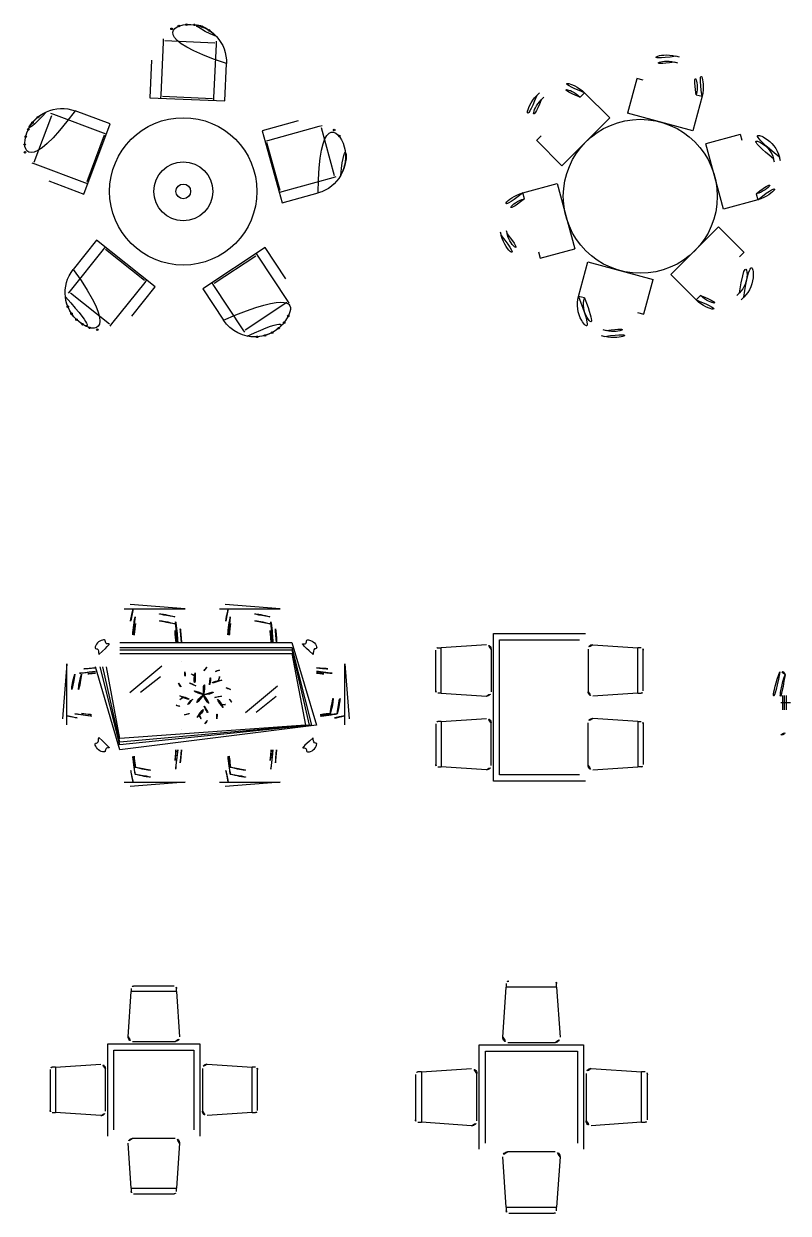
# Model space of a CAD drawing. Header units: millimetres. Extents: x -36495272392165 to 352544598049420, y -228287860276617 to 83349.
# Drawn here: x 961484830473.8 to 961484830718.8, y -675590104418.2 to -675590104037 of the extents above; entities that cross this region are included whole.
import ezdxf

# ---------------------------------------------------------------- set-up
doc = ezdxf.new("R2010")
doc.units = ezdxf.units.MM
doc.header["$MEASUREMENT"] = 0

# ---------------------------------------------------------------- blocks, each defined once
blk = doc.blocks.new('dining_sets')
at = {"color": 18, "true_color": 0x000000}
for p, q in [((1911.3, 9876.9, 102.4), (1930.5, 10308.3, 102.4)), ((1930.5, 10308.3, -50), (1931.6, 10333.7, -50)), ((1943.8, 10320.4, 102.4), (2349.7, 10302.4, 102.4)), ((2342.7, 9857.8, 102.4), (2361.9, 10289.1, 102.4)), ((2361.9, 10289.1, -50), (2363, 10314.5, -50)), ((6133, 10185.4, 712), (6104.1, 10193.1, 712)), ((1834.9, 10160, 305.6), (1821.4, 9855.5, 305.6)), ((2430.4, 9828.4, 305.6), (2443.9, 10132.9, 305.6)), ((6120.1, 10137.1, 712), (6091.1, 10144.8, 712)), ((5785.6, 10009.3, 712), (5710.6, 9729.2, 712)), ((5836.6, 9997.9, 712), (5786.2, 10011.4, 712)), ((1910.2, 9851.5, -50), (1911.3, 9876.9, -50)), ((4992.4, 9895.3, 712), (4971.2, 9874, 712)), ((5324.8, 9859.9, 712), (5360.1, 9895.3, 712)), ((5360.1, 9895.3, 712), (5565.2, 9690.2, 712)), ((6268.6, 9879.9, 712), (6316.9, 9866.9, 712)), ((1821.4, 9855.5, 305.6), (2430.4, 9828.4, 305.6)), ((2329.5, 9845.6, 102.4), (1923.5, 9863.7, 102.4)), ((2341.6, 9832.4, -50), (2342.7, 9857.8, -50)), ((5027.8, 9859.9, 712), (5006.6, 9838.7, 712)), ((6316.9, 9866.9, 712), (6241.8, 9586.8, 712)), ((879, 9330.5, 102.4), (1021.6, 9711.1, 102.4)), ((1037.9, 9718.5, -50), (1014.2, 9727.4, -50)), ((1442.3, 9567, 102.4), (1037.9, 9718.5, 102.4)), ((1497.3, 9641.3, 305.6), (1211.9, 9748.3, 305.6)), ((5565.2, 9690.2, 712), (5176.3, 9301.3, 712)), ((6241.8, 9586.8, 712), (5710.6, 9729.2, 712)), ((1283.3, 9070.5, 305.6), (1497.3, 9641.3, 305.6)), ((3028, 9667.6, 305.6), (2734.3, 9586.4, 305.6)), ((2734.3, 9586.4, 305.6), (2896.7, 8998.8, 305.6)), ((2782.4, 9507.4, 102.4), (3198.6, 9622.5, 102.4)), ((3198.6, 9622.5, -50), (3223.1, 9629.3, -50)), ((3214.2, 9613.7, 102.4), (3322.5, 9222, 102.4)), ((1449.7, 9550.6, 102.4), (1307.1, 9170.1, 102.4)), ((1466.1, 9558.1, -50), (1442.3, 9567, -50)), ((2757.9, 9500.7, -50), (2782.4, 9507.4, -50)), ((2881.9, 9100.1, 102.4), (2773.6, 9491.8, 102.4)), ((5006.5, 9544.8, 712), (4969.6, 9507.9, 712)), ((4971.2, 9506.3, 712), (5176.3, 9301.3, 712)), ((6628.4, 9555.4, 712), (6348.3, 9480.4, 712)), ((6644.1, 9505.6, 712), (6630.6, 9556, 712)), ((6490.6, 8949.1, 712), (6348.3, 9480.4, 712)), ((886.4, 9314.2, -50), (862.6, 9323.1, -50)), ((1290.8, 9162.6, 102.4), (886.4, 9314.2, 102.4)), ((6906.3, 9329.7, 712), (6898.5, 9358.6, 712)), ((6954.6, 9342.6, 712), (6946.8, 9371.6, 712)), ((2897.5, 9091.3, 102.4), (3313.7, 9206.3, 102.4)), ((3313.7, 9206.3, -50), (3338.2, 9213.1, -50)), ((997.9, 9177.4, 305.6), (1283.3, 9070.5, 305.6)), ((1314.5, 9153.7, -50), (1290.8, 9162.6, -50)), ((4857.2, 9080.8, 712), (5137.3, 9155.9, 712)), ((5137.3, 9155.9, 712), (5279.6, 8624.6, 712)), ((2873, 9084.5, -50), (2897.5, 9091.3, -50)), ((2896.7, 8998.8, 305.6), (3190.5, 9080, 305.6)), ((4870.1, 9032.5, 712), (4857.2, 9080.8, 712)), ((6770.7, 9024.2, 712), (6490.6, 8949.1, 712)), ((6757.8, 9072.5, 712), (6770.7, 9024.2, 712)), ((4673.3, 8762.4, 712), (4681.1, 8733.4, 712)), ((4721.6, 8775.3, 712), (4729.4, 8746.4, 712)), ((6062.8, 8414.8, 712), (6451.7, 8803.7, 712)), ((6656.7, 8598.6, 712), (6451.7, 8803.7, 712)), ((1440.6, 8620.8, 102.4), (1171.5, 8283, 102.4)), ((1386.9, 8696, 305.6), (1197, 8457.6, 305.6)), ((1863.7, 8316.2, 305.6), (1386.9, 8696, 305.6)), ((1456.4, 8640.6, -50), (1440.6, 8620.8, -50)), ((1458.4, 8622.8, 102.4), (1776.3, 8369.5, 102.4)), ((2760.4, 8635, 305.6), (2251.8, 8298.9, 305.6)), ((2928.4, 8380.7, 305.6), (2760.4, 8635, 305.6)), ((4999.5, 8549.6, 712), (5279.6, 8624.6, 712)), ((2343.6, 8344.3, 102.4), (2682.6, 8568.4, 102.4)), ((2686.2, 8586, -50), (2700.2, 8564.8, -50)), ((2700.2, 8564.8, 102.4), (2938.3, 8204.6, 102.4)), ((4983.9, 8599.4, 712), (4997.4, 8549, 712)), ((6621.4, 8560.2, 712), (6658.3, 8597.1, 712)), ((5311, 8238.1, 712), (5386.1, 8518.2, 712)), ((5386.1, 8518.2, 712), (5917.4, 8375.8, 712)), ((1778.3, 8351.7, 102.4), (1509.3, 8014, 102.4)), ((1794.1, 8371.6, -50), (1778.3, 8351.7, -50)), ((2326, 8347.9, -50), (2340, 8326.8, -50)), ((5842.3, 8095.7, 712), (5917.4, 8375.8, 712)), ((6267.8, 8209.7, 712), (6062.8, 8414.8, 712)), ((1171.5, 8283, -50), (1155.7, 8263.2, -50)), ((1491.4, 8012, 102.4), (1173.5, 8265.2, 102.4)), ((1673.7, 8077.8, 305.6), (1863.7, 8316.2, 305.6)), ((2251.8, 8298.9, 305.6), (2419.8, 8044.6, 305.6)), ((2340, 8326.8, 102.4), (2578, 7966.5, 102.4)), ((5359.3, 8225.1, 712), (5311, 8238.1, 712)), ((6303.2, 8245.1, 712), (6267.8, 8209.7, 712)), ((6600.2, 8245.1, 712), (6621.4, 8266.3, 712)), ((6635.5, 8209.7, 712), (6656.7, 8230.9, 712)), ((2934.7, 8187, 102.4), (2595.6, 7962.9, 102.4)), ((2938.3, 8204.6, -50), (2952.3, 8183.4, -50)), ((5791.3, 8107.1, 712), (5841.7, 8093.6, 712)), ((1509.3, 8014, -50), (1493.4, 7994.1, -50)), ((2578, 7966.5, -50), (2592, 7945.3, -50)), ((5507.8, 7967.9, 712), (5536.8, 7960.2, 712)), ((5494.9, 7919.6, 712), (5523.9, 7911.9, 712)), ((1611.4, 5693), (2107.5, 5693)), ((2386.5, 5693), (2882.5, 5693)), ((4148.6, 5026.1), (4148.6, 5359.1)), ((4166.6, 5377.1), (4193.6, 5377.1)), ((4560.6, 5402.1), (4193.6, 5377.1)), ((4193.6, 5008.1), (4193.6, 5377.1)), ((4598.6, 5366.1), (4598.6, 5019.1)), ((5388.6, 5366.1), (5388.6, 5019.1)), ((5426.5, 5402.1), (5793.6, 5377.1)), ((5820.6, 5377.1), (5793.6, 5377.1)), ((5793.6, 5008.1), (5793.6, 5377.1)), ((5838.6, 5026.1), (5838.6, 5359.1)), ((1144.7, 4751), (1144.7, 5247.1)), ((2077.5, 5268.1), (2078.9, 5268.1)), ((3408.5, 4751), (3408.5, 5247.1)), ((1918.2, 5227.8), (1657.3, 5010)), ((1905.9, 5141.9), (1743.2, 5013.1)), ((2860.3, 5065.2), (2599.5, 4847.4)), ((2848, 4979.3), (2685.4, 4850.5)), ((4193.6, 5008.1), (4166.6, 5008.1)), ((4193.6, 5008.1), (4560.6, 4983.2)), ((5793.6, 5008.1), (5426.5, 4983.2)), ((5793.6, 5008.1), (5820.6, 5008.1)), ((6971.1, 4989.9), (6971.1, 4871.1)), ((6984.5, 4989.1), (6984.5, 4871.1)), ((7000.5, 4989.1), (7000.5, 4871.1)), ((7036, 4930), (6957.2, 4930)), ((4148.6, 4759.1), (4148.6, 4426.1)), ((4193.6, 4777.1), (4166.6, 4777.1)), ((4193.6, 4777.1), (4560.6, 4802.1)), ((4193.6, 4777.1), (4193.6, 4408.1)), ((4598.6, 4419.1), (4598.6, 4766.1)), ((5388.6, 4419.1), (5388.6, 4766.1)), ((5793.6, 4777.1), (5426.5, 4802.1)), ((5793.6, 4777.1), (5820.6, 4777.1)), ((5793.6, 4777.1), (5793.6, 4408.1)), ((5838.6, 4759.1), (5838.6, 4426.1)), ((2077.5, 4709.3), (2078.9, 4709.3)), ((4166.6, 4408.1), (4193.6, 4408.1)), ((4560.6, 4383.2), (4193.6, 4408.1)), ((5426.5, 4383.2), (5793.6, 4408.1)), ((5820.6, 4408.1), (5793.6, 4408.1)), ((1611.4, 4284.4), (2107.5, 4284.4)), ((2386.5, 4284.4), (2882.5, 4284.4)), ((2019.8, 2622.8), (1686.8, 2622.8)), ((4722.4, 2644.3), (4722.4, 2614.3)), ((5132.4, 2614.3), (5132.4, 2644.3)), ((1643.8, 2210.8), (1668.8, 2577.8)), ((1668.8, 2604.8), (1668.8, 2577.8)), ((2037.8, 2577.8), (1668.8, 2577.8)), ((2037.8, 2577.8), (2037.8, 2604.8)), ((2037.8, 2577.8), (2062.7, 2210.8)), ((4694.7, 2206.5), (4722.4, 2614.3)), ((5132.4, 2614.3), (4722.4, 2614.3)), ((5132.4, 2614.3), (5160.1, 2206.5)), ((1679.8, 2172.8), (2026.7, 2172.8)), ((4734.7, 2164.3), (5120.2, 2164.3)), ((1008.3, 1944.3), (1008.3, 1611.3)), ((1053.3, 1962.3), (1026.3, 1962.3)), ((1053.3, 1962.3), (1420.3, 1987.2)), ((1053.3, 1962.3), (1053.3, 1593.3)), ((1458.3, 1604.3), (1458.3, 1951.3)), ((2248.3, 1951.3), (2248.3, 1604.3)), ((2286.2, 1987.2), (2653.3, 1962.3)), ((2680.3, 1962.3), (2653.3, 1962.3)), ((2653.3, 1593.3), (2653.3, 1962.3)), ((2698.3, 1611.3), (2698.3, 1944.3)), ((4032.4, 1924.3), (4440.3, 1952)), ((5414.6, 1952), (5822.4, 1924.3)), ((3982.4, 1904.3), (3982.4, 1534.3)), ((4032.4, 1924.3), (4002.4, 1924.3)), ((4032.4, 1924.3), (4032.4, 1514.3)), ((4482.4, 1526.5), (4482.4, 1912)), ((5372.4, 1912), (5372.4, 1526.5)), ((5852.4, 1924.3), (5822.4, 1924.3)), ((5822.4, 1514.3), (5822.4, 1924.3)), ((5872.4, 1534.3), (5872.4, 1904.3)), ((1026.3, 1593.3), (1053.3, 1593.3)), ((1420.3, 1568.4), (1053.3, 1593.3)), ((2653.3, 1593.3), (2286.2, 1568.4)), ((2653.3, 1593.3), (2680.3, 1593.3)), ((4002.4, 1514.3), (4032.4, 1514.3)), ((4440.3, 1486.6), (4032.4, 1514.3)), ((5822.4, 1514.3), (5414.6, 1486.6)), ((5822.4, 1514.3), (5852.4, 1514.3)), ((2026.7, 1382.8), (1679.8, 1382.8)), ((1668.8, 977.8), (1643.8, 1344.8)), ((2062.7, 1344.8), (2037.8, 977.8)), ((5120.2, 1274.3), (4734.7, 1274.3)), ((4722.4, 824.3), (4694.7, 1232.1)), ((5160.1, 1232.1), (5132.4, 824.3)), ((1668.8, 977.8), (2037.8, 977.8)), ((1668.8, 977.8), (1668.8, 950.8)), ((2037.8, 950.8), (2037.8, 977.8)), ((1686.8, 932.8), (2019.8, 932.8)), ((4722.4, 824.3), (5132.4, 824.3)), ((4722.4, 824.3), (4722.4, 794.3)), ((5132.4, 794.3), (5132.4, 824.3)), ((4742.4, 774.3), (5112.4, 774.3))]:
    blk.add_line(p, q, dxfattribs=at)
for points in [[(2107.5, 5693, 0.333667), (2059.5, 5729.1), (1659.5, 5729.1, 0.333667), (1611.4, 5693)], [(2882.5, 5693, 0.333667), (2834.5, 5729.1), (2434.5, 5729.1, 0.333667), (2386.5, 5693)], [(1144.7, 5247.1, 0.333667), (1108.6, 5199), (1108.6, 4799, 0.333667), (1144.7, 4751)], [(3408.5, 5247.1, -0.333667), (3444.6, 5199), (3444.6, 4799, -0.333667), (3408.5, 4751)], [(2107.5, 4284.4, -0.333667), (2059.5, 4248.4), (1659.5, 4248.4, -0.333667), (1611.4, 4284.4)], [(2882.5, 4284.4, -0.333667), (2834.5, 4248.4), (2434.5, 4248.4, -0.333667), (2386.5, 4284.4)]]:
    blk.add_lwpolyline(points, format="xyb", dxfattribs=at)
for points in [[(5368.6, 4292.6), (4618.6, 4292.6), (4618.6, 5492.6), (5368.6, 5492.6)], [(5318.6, 4342.6), (4668.6, 4342.6), (4668.6, 5442.6), (5318.6, 5442.6)], [(1478.3, 1402.8), (1478.3, 2152.8), (2228.3, 2152.8), (2228.3, 1402.8)], [(4502.4, 1294.3), (4502.4, 2144.3), (5352.4, 2144.3), (5352.4, 1294.3)], [(1528.3, 1452.8), (1528.3, 2102.8), (2178.3, 2102.8), (2178.3, 1452.8)], [(4552.4, 1344.3), (4552.4, 2094.3), (5302.4, 2094.3), (5302.4, 1344.3)]]:
    blk.add_lwpolyline(points, close=True, dxfattribs=at)
for points in [[(1577.1, 5420.8), (2977.7, 5420.8, -0.414214), (3177.7, 5220.8), (3177.7, 4747.6, -0.414214), (2977.7, 4547.6), (1577.1, 4547.6, -0.414214), (1377.1, 4747.6), (1377.1, 5220.8, -0.414214)], [(1577.1, 5380.8), (2977.7, 5380.8, -0.414214), (3137.7, 5220.8), (3137.7, 4747.6, -0.414214), (2977.7, 4587.6), (1577.1, 4587.6, -0.414214), (1417.1, 4747.6), (1417.1, 5220.8, -0.414214)], [(1577.1, 5360.8), (2977.7, 5360.8, -0.414214), (3117.7, 5220.8), (3117.7, 4747.6, -0.414214), (2977.7, 4607.6), (1577.1, 4607.6, -0.414214), (1437.1, 4747.6), (1437.1, 5220.8, -0.414214)], [(1577.1, 5330.8), (2977.7, 5330.8, -0.414214), (3087.7, 5220.8), (3087.7, 4747.6, -0.414214), (2977.7, 4637.6), (1577.1, 4637.6, -0.414214), (1467.1, 4747.6), (1467.1, 5220.8, -0.414214)]]:
    blk.add_lwpolyline(points, format="xyb", close=True, dxfattribs=at)
for centre, radius in [((1997, 10416, 356.4), 6.35), ((2056.2, 10439.7, 356.4), 6.35), ((2118.9, 10450.6, 356.4), 6.35), ((2182.6, 10448.2, 356.4), 6.35), ((2244.4, 10432.6, 356.4), 6.35), ((2301.6, 10404.5, 356.4), 6.35), ((909.6, 9696.9, 356.4), 6.35), ((2092.6, 9092.7, 700), 600), ((831.3, 9597.2, 356.4), 6.35), ((865.2, 9651.1, 356.4), 6.35), ((3321.6, 9592.5, 356.4), 6.35), ((5814, 9052.5, 712), 626.8), ((809.3, 9537.4, 356.4), 6.35), ((3362.4, 9543.6, 356.4), 6.35), ((800.3, 9474.3, 356.4), 6.35), ((804.6, 9410.7, 356.4), 6.35), ((2092.6, 9092.7, -50), 240), ((2092.6, 9092.7), 60), ((1152.4, 8154.3, 356.4), 6.35), ((1182.2, 8097.9, 356.4), 6.35), ((1223, 8049, 356.4), 6.35), ((2947.7, 8078.3, 356.4), 6.35), ((1273.2, 8009.6, 356.4), 6.35), ((1330.4, 7981.5, 356.4), 6.35), ((1392.2, 7966, 356.4), 6.35), ((2816.5, 7943.2, 356.4), 6.35), ((2869.4, 7978.7, 356.4), 6.35), ((2913.8, 8024.4, 356.4), 6.35), ((2694.6, 7908.6, 356.4), 6.35), ((2757.4, 7919.5, 356.4), 6.35)]:
    blk.add_circle(centre, radius, dxfattribs=at)
for centre, radius, start, end in [((2139.4, 10146.5, 305.6), 304.8, 357.4563, 177.4563), ((2139.4, 10146.5, 712), 304.8, 42.4563, 132.4563), ((6036.8, 9942, 712), 260, 75, 165), ((6065.8, 9934.2, 712), 260, 345, 75), ((6036.8, 9942, 712), 210, 75, 165), ((6065.8, 9934.2, 712), 210, 345, 75), ((5176.3, 9711.4, 712), 260, 45, 135), ((5176.3, 9711.4, 712), 210, 45, 135), ((5155, 9690.2, 712), 260, 135, 225), ((5155, 9690.2, 712), 210, 135, 225), ((1104.9, 9462.9, 305.6), 304.8, 69.4563, 249.4563), ((1104.9, 9462.9, 712), 304.8, 114.4563, 204.4563), ((3109.3, 9373.8, 305.6), 304.8, 285.4563, 105.4563), ((3109.3, 9373.8, 712), 304.8, 330.4563, 60.4563), ((6695.7, 9304.3, 712), 260, 15, 105), ((6695.7, 9304.3, 712), 210, 15, 105), ((6703.5, 9275.3, 712), 210, 285, 15), ((6703.5, 9275.3, 712), 260, 285, 15), ((4924.5, 8829.7, 712), 260, 105, 195), ((4924.5, 8829.7, 712), 210, 105, 195), ((4932.2, 8800.7, 712), 260, 195, 285), ((4932.2, 8800.7, 712), 210, 195, 285), ((6472.9, 8414.8, 712), 210, 315, 45), ((6472.9, 8414.8, 712), 260, 315, 45), ((1435.4, 8267.7, 305.6), 304.8, 141.4563, 321.4563), ((2674.1, 8212.7, 305.6), 304.8, 213.4563, 33.4563), ((1435.4, 8267.7, 712), 304.8, 186.4563, 276.4563), ((5562.2, 8170.8, 712), 260, 165, 255), ((6451.7, 8393.6, 712), 210, 225, 315), ((2674.1, 8212.7, 712), 304.8, 258.4563, 348.4563), ((5562.2, 8170.8, 712), 210, 165, 255), ((6451.7, 8393.6, 712), 260, 225, 315), ((5591.2, 8163, 712), 260, 255, 345), ((5591.2, 8163, 712), 210, 255, 345), ((1861.9, 5110.6), 543, 72.70335, 107.29665), ((2637, 5110.6), 543, 72.70335, 107.29665), ((1861.9, 5054.7), 543, 72.70335, 107.29665), ((2637, 5054.7), 543, 72.70335, 107.29665), ((4166.6, 5359.1), 18, 90, 180), ((4562.6, 5366.1), 36, 0, 93.12213), ((5424.6, 5366.1), 36, 86.87787, 180), ((5820.6, 5359.1), 18, 0, 90), ((1727.1, 5001.5), 543, 162.70335, 197.29665), ((1783, 5001.5), 543, 162.70335, 197.29665), ((2339.4, 5168.9), 233.1, 177.21051, 198.35141), ((2092, 5035.7), 145.2, 50.50863, 84.24757), ((2342.3, 5129.5), 159.4, 163.77608, 237.51587), ((2118.6, 5045.2), 146.9, 340.04468, 61.24727), ((2419.3, 5088.4), 187.5, 136.1301, 166.49315), ((2140.1, 5122.7), 172.9, 344.1324, 33.6013), ((2447.6, 4970.1), 233.1, 105.21052, 126.35141), ((2244.5, 5164.2), 145.2, 338.50863, 12.24757), ((2770.2, 5001.5), 543, 342.70335, 17.29665), ((2826.1, 5001.5), 543, 342.70335, 17.29665), ((7524.5, 4933.3), 624.7, 156.55308, 204.9844), ((6964.4, 5156.8), 28.2, 1.93544, 117.53268), ((7619.9, 4935.5), 665.5, 160.49141, 200.37633), ((2099.3, 4923.6), 172.9, 56.1324, 105.6013), ((2218.1, 5178.5), 187.5, 208.1301, 238.49315), ((2261.7, 5141.9), 146.9, 268.04468, 349.24727), ((2411, 4955.2), 159.4, 91.77608, 165.51587), ((2342.1, 5145.4), 172.9, 272.1324, 321.6013), ((2395.7, 4869.3), 187.5, 64.1301, 94.49315), ((2167.1, 4851), 145.2, 122.50863, 156.24757), ((2166.3, 4879.2), 146.9, 52.04468, 133.24727), ((2155.3, 5118), 159.4, 235.77608, 309.51587), ((2276, 4823.3), 172.9, 128.1324, 177.6013), ((2339, 4873.3), 146.9, 124.04468, 205.24727), ((2108.4, 4936.6), 159.4, 307.77608, 21.51587), ((2266.5, 4836), 159.4, 19.77608, 93.51587), ((2397.9, 5035.7), 146.9, 196.04468, 277.24727), ((2291.9, 4805.8), 233.1, 33.21051, 54.35141), ((4166.6, 5026.1), 18, 180, 270), ((4562.6, 5019.1), 36, 266.87787, 0), ((5424.6, 5019.1), 36, 180, 273.12213), ((5820.6, 5026.1), 18, 270, 0), ((2116.9, 5127.4), 233.1, 249.21052, 270.35141), ((2070.3, 5015.1), 187.5, 280.1301, 310.49315), ((2426, 4960.3), 172.9, 200.1324, 249.6013), ((2180, 4823.9), 187.5, 352.1301, 22.49315), ((2413.8, 5058.9), 145.2, 266.50863, 300.24757), ((2366, 4865.4), 145.2, 194.50863, 228.24757), ((2087.6, 4903), 233.1, 321.21051, 342.35141), ((4166.6, 4759.1), 18, 90, 180), ((4562.6, 4766.1), 36, 0, 93.12213), ((5424.6, 4766.1), 36, 86.87787, 180), ((5820.6, 4759.1), 18, 0, 90), ((6967.3, 4697.5), 29.5, 252.19526, 12.37425), ((1861.9, 4922.8), 543, 252.70335, 287.29665), ((2637, 4922.8), 543, 252.70335, 287.29665), ((4166.6, 4426.1), 18, 180, 270), ((4562.6, 4419.1), 36, 266.87787, 0), ((5424.6, 4419.1), 36, 180, 273.12213), ((5820.6, 4426.1), 18, 270, 0), ((1861.9, 4866.9), 543, 252.70335, 287.29665), ((2637, 4866.9), 543, 252.70335, 287.29665), ((1686.8, 2604.8), 18, 90, 180), ((2019.8, 2604.8), 18, 0, 90), ((4742.4, 2644.3), 20, 90, 180), ((5112.4, 2644.3), 20, 0, 90), ((1679.8, 2208.8), 36, 176.87787, 270), ((2026.7, 2208.8), 36, 270, 3.12213), ((4734.7, 2204.3), 40, 176.87787, 270), ((5120.2, 2204.3), 40, 270, 3.12213), ((1026.3, 1944.3), 18, 90, 180), ((1422.3, 1951.3), 36, 0, 93.12213), ((2284.3, 1951.3), 36, 86.87787, 180), ((2680.3, 1944.3), 18, 0, 90), ((4442.4, 1912), 40, 0, 93.12213), ((5412.4, 1912), 40, 86.87787, 180), ((4002.4, 1904.3), 20, 90, 180), ((5852.4, 1904.3), 20, 0, 90), ((1026.3, 1611.3), 18, 180, 270), ((1422.3, 1604.3), 36, 266.87787, 0), ((2284.3, 1604.3), 36, 180, 273.12213), ((2680.3, 1611.3), 18, 270, 0), ((4002.4, 1534.3), 20, 180, 270), ((4442.4, 1526.5), 40, 266.87787, 0), ((5412.4, 1526.5), 40, 180, 273.12213), ((5852.4, 1534.3), 20, 270, 0), ((1679.8, 1346.8), 36, 90, 183.12213), ((2026.7, 1346.8), 36, 356.87787, 90), ((4734.7, 1234.3), 40, 90, 183.12213), ((5120.2, 1234.3), 40, 356.87787, 90), ((1686.8, 950.8), 18, 180, 270), ((2019.8, 950.8), 18, 270, 0), ((4742.4, 794.3), 20, 180, 270), ((5112.4, 794.3), 20, 270, 0)]:
    blk.add_arc(centre, radius, start, end, dxfattribs=at)
for centre, major_axis, start_param, end_param in [((1861.9, 5329.6), (0, -631.7), 4.099527, 4.56758), ((1861.9, 5329.6), (0, -631.7), 7.99879, 8.466844), ((2637, 5329.6), (0, -631.7), 4.099527, 4.56758), ((2637, 5329.6), (0, -631.7), 7.99879, 8.466844), ((1508.1, 5001.5), (631.7, 0), 8.062748, 8.466844), ((1508.1, 5001.5), (631.7, 0), 4.099527, 4.503623)]:
    blk.add_ellipse(centre, major_axis=major_axis, ratio=0.345133, start_param=start_param, end_param=end_param, dxfattribs=at)
at = {"color": 18, "true_color": 0x000000, "extrusion": (0, 0, -1)}
for centre, major_axis, start_param, end_param in [((3045.2, 5001.5), (631.7, 0), 4.923784, 5.325251), ((3045.2, 5001.5), (631.7, 0), 0.957934, 1.359402), ((1861.9, 4647.8), (0, 631.7), 4.099527, 4.553045), ((1861.9, 4647.8), (0, 631.7), 1.730141, 2.183659), ((2637, 4647.8), (0, 631.7), 4.099527, 4.553045), ((2637, 4647.8), (0, 631.7), 1.730141, 2.183659)]:
    blk.add_ellipse(centre, major_axis=major_axis, ratio=0.345133, start_param=start_param, end_param=end_param, dxfattribs=at)
at = {"color": 18, "true_color": 0x000000}
for points, knots in [([(1700.4, 5629.1), (1697.4, 5613.2), (1694.6, 5597), (1688.2, 5554.6), (1684.8, 5528), (1679.6, 5474.5), (1677.6, 5447.8), (1676.2, 5420.8)], [4.2084563, 4.2084563, 4.2084563, 4.2084563, 4.2962292, 4.2962292, 4.433179, 4.433179, 4.5651263, 4.5651263, 4.5651263, 4.5651263]), ([(2047.6, 5420.8), (2046.3, 5445.7), (2044.5, 5470.3), (2039.5, 5523.2), (2036.1, 5551.2), (2029.4, 5595.7), (2026.5, 5612.6), (2023.3, 5629.1)], [8.0012444, 8.0012444, 8.0012444, 8.0012444, 8.1227425, 8.1227425, 8.2664644, 8.2664644, 8.3579144, 8.3579144, 8.3579144, 8.3579144]), ([(2475.5, 5629.1), (2472.5, 5613.2), (2469.7, 5597), (2463.3, 5554.6), (2459.9, 5528), (2454.6, 5474.5), (2452.6, 5447.8), (2451.3, 5420.8)], [4.2084563, 4.2084563, 4.2084563, 4.2084563, 4.2962292, 4.2962292, 4.433179, 4.433179, 4.5651263, 4.5651263, 4.5651263, 4.5651263]), ([(2822.7, 5420.8), (2821.4, 5445.7), (2819.6, 5470.3), (2814.6, 5523.2), (2811.2, 5551.2), (2804.4, 5595.7), (2801.6, 5612.6), (2798.4, 5629.1)], [8.0012444, 8.0012444, 8.0012444, 8.0012444, 8.1227425, 8.1227425, 8.2664644, 8.2664644, 8.3579144, 8.3579144, 8.3579144, 8.3579144]), ([(1702.3, 5573.7), (1698.8, 5550), (1695.8, 5525.6), (1690.7, 5474.5), (1688.8, 5447.8), (1687.4, 5420.8)], [4.3081151, 4.3081151, 4.3081151, 4.3081151, 4.433179, 4.433179, 4.5651263, 4.5651263, 4.5651263, 4.5651263]), ([(2033.6, 5420.8), (2032.3, 5445.7), (2030.5, 5470.3), (2025.6, 5521.9), (2022.4, 5548.6), (2018.5, 5574.6)], [8.0012444, 8.0012444, 8.0012444, 8.0012444, 8.1227425, 8.1227425, 8.2598231, 8.2598231, 8.2598231, 8.2598231]), ([(2477.4, 5573.7), (2473.9, 5550), (2470.9, 5525.6), (2465.8, 5474.5), (2463.8, 5447.8), (2462.4, 5420.8)], [4.3081151, 4.3081151, 4.3081151, 4.3081151, 4.433179, 4.433179, 4.5651263, 4.5651263, 4.5651263, 4.5651263]), ([(2808.7, 5420.8), (2807.4, 5445.7), (2805.6, 5470.3), (2800.7, 5521.9), (2797.5, 5548.6), (2793.6, 5574.6)], [8.0012444, 8.0012444, 8.0012444, 8.0012444, 8.1227425, 8.1227425, 8.2598231, 8.2598231, 8.2598231, 8.2598231]), ([(1405.1, 5322.7), (1404.1, 5331.5), (1402, 5347.1), (1397.1, 5370.4), (1366.9, 5368.4), (1389.5, 5419.3), (1413, 5434.4), (1457.3, 5448.1), (1458.5, 5425.8), (1463.5, 5407.5), (1484.9, 5409.3), (1498.4, 5407.5), (1503.2, 5406.6)], [25.854151, 25.854151, 25.854151, 25.854151, 52.771329, 71.894905, 86.117928, 121.954734, 172.04851, 202.476174, 216.691855, 230.01003, 254.635643, 269.112988, 269.112988, 269.112988, 269.112988]), ([(3149.3, 5323.5), (3150.3, 5332), (3152.4, 5347.4), (3157.2, 5370.4), (3187.4, 5368.4), (3164.8, 5419.3), (3141.3, 5434.4), (3097, 5448.1), (3095.9, 5425.8), (3090.8, 5407.5), (3069.6, 5409.3), (3056.2, 5407.6), (3051.5, 5406.7)], [26.596612, 26.596612, 26.596612, 26.596612, 52.771329, 71.894905, 86.117928, 121.954734, 172.04851, 202.476174, 216.691855, 230.01003, 254.635643, 268.767944, 268.767944, 268.767944, 268.767944]), ([(1377.1, 5184.7), (1365.7, 5183.9), (1354.4, 5182.9), (1314.5, 5179.1), (1286.5, 5175.7), (1242, 5169), (1225.1, 5166.1), (1208.6, 5162.9)], [8.0663515, 8.0663515, 8.0663515, 8.0663515, 8.1227425, 8.1227425, 8.2664644, 8.2664644, 8.3579144, 8.3579144, 8.3579144, 8.3579144]), ([(1377.1, 5170.7), (1365.7, 5169.9), (1354.4, 5168.9), (1315.8, 5165.2), (1289, 5162), (1263.1, 5158.1)], [8.0663515, 8.0663515, 8.0663515, 8.0663515, 8.1227425, 8.1227425, 8.2598231, 8.2598231, 8.2598231, 8.2598231]), ([(3177.7, 5184.6), (3188.6, 5183.8), (3199.4, 5182.8), (3238.7, 5179.1), (3266.8, 5175.7), (3311.2, 5169), (3328.1, 5166.1), (3344.6, 5162.9)], [8.0690291, 8.0690291, 8.0690291, 8.0690291, 8.1227425, 8.1227425, 8.2664644, 8.2664644, 8.3579144, 8.3579144, 8.3579144, 8.3579144]), ([(3177.7, 5170.6), (3188.6, 5169.8), (3199.4, 5168.9), (3237.4, 5165.2), (3264.2, 5162), (3290.2, 5158.1)], [8.0690291, 8.0690291, 8.0690291, 8.0690291, 8.1227425, 8.1227425, 8.2598231, 8.2598231, 8.2598231, 8.2598231]), ([(1264, 4841.9), (1287.7, 4838.4), (1312.1, 4835.4), (1350.2, 4831.6), (1363.6, 4830.5), (1377.1, 4829.5)], [4.3081151, 4.3081151, 4.3081151, 4.3081151, 4.433179, 4.433179, 4.5000191, 4.5000191, 4.5000191, 4.5000191]), ([(3289.3, 4841.9), (3265.5, 4838.4), (3241.2, 4835.4), (3203.6, 4831.7), (3190.7, 4830.6), (3177.7, 4829.6)], [4.3081151, 4.3081151, 4.3081151, 4.3081151, 4.433179, 4.433179, 4.4973415, 4.4973415, 4.4973415, 4.4973415]), ([(1208.6, 4840), (1224.4, 4837), (1240.7, 4834.2), (1283, 4827.8), (1309.7, 4824.4), (1350.2, 4820.4), (1363.6, 4819.3), (1377.1, 4818.3)], [4.2084563, 4.2084563, 4.2084563, 4.2084563, 4.2962292, 4.2962292, 4.433179, 4.433179, 4.5000191, 4.5000191, 4.5000191, 4.5000191]), ([(3344.6, 4840), (3328.8, 4837), (3312.6, 4834.2), (3270.2, 4827.8), (3243.5, 4824.4), (3203.6, 4820.5), (3190.7, 4819.4), (3177.7, 4818.4)], [4.2084563, 4.2084563, 4.2084563, 4.2084563, 4.2962292, 4.2962292, 4.433179, 4.433179, 4.4973415, 4.4973415, 4.4973415, 4.4973415]), ([(1404.8, 4646.1), (1403.9, 4638.2), (1401.8, 4623.3), (1397.1, 4601.1), (1366.9, 4603.1), (1389.5, 4552.2), (1413, 4537.1), (1457.3, 4523.4), (1458.5, 4545.7), (1463.5, 4564), (1482.7, 4562.3), (1494.7, 4563.5), (1497.8, 4564)], [28.55667, 28.55667, 28.55667, 28.55667, 52.771329, 71.894905, 86.117928, 121.954734, 172.04851, 202.476174, 216.691855, 230.01003, 254.635643, 263.792895, 263.792895, 263.792895, 263.792895]), ([(3149.6, 4645.4), (3150.5, 4637.6), (3152.6, 4623), (3157.2, 4601.1), (3187.4, 4603.1), (3164.8, 4552.2), (3141.3, 4537.1), (3097, 4523.4), (3095.9, 4545.7), (3090.8, 4564), (3071.8, 4562.4), (3059.9, 4563.5), (3056.9, 4563.9)], [29.290825, 29.290825, 29.290825, 29.290825, 52.771329, 71.894905, 86.117928, 121.954734, 172.04851, 202.476174, 216.691855, 230.01003, 254.635643, 263.419397, 263.419397, 263.419397, 263.419397]), ([(1700.4, 4348.4), (1697.4, 4364.2), (1694.6, 4380.4), (1688.2, 4422.8), (1684.8, 4449.4), (1679.9, 4499.9), (1678, 4523.6), (1676.7, 4547.6)], [4.2084563, 4.2084563, 4.2084563, 4.2084563, 4.2962292, 4.2962292, 4.433179, 4.433179, 4.5503345, 4.5503345, 4.5503345, 4.5503345]), ([(1702.3, 4403.7), (1698.8, 4427.4), (1695.8, 4451.8), (1691, 4499.9), (1689.2, 4523.6), (1687.9, 4547.6)], [4.3081151, 4.3081151, 4.3081151, 4.3081151, 4.433179, 4.433179, 4.5503345, 4.5503345, 4.5503345, 4.5503345]), ([(2033.1, 4547.6), (2031.9, 4525.8), (2030.3, 4504.2), (2025.6, 4455.6), (2022.4, 4428.8), (2018.5, 4402.8)], [8.0160361, 8.0160361, 8.0160361, 8.0160361, 8.1227425, 8.1227425, 8.2598231, 8.2598231, 8.2598231, 8.2598231]), ([(2047.1, 4547.6), (2045.9, 4525.8), (2044.3, 4504.2), (2039.5, 4454.2), (2036.1, 4426.2), (2029.4, 4381.8), (2026.5, 4364.8), (2023.3, 4348.4)], [8.0160361, 8.0160361, 8.0160361, 8.0160361, 8.1227425, 8.1227425, 8.2664644, 8.2664644, 8.3579144, 8.3579144, 8.3579144, 8.3579144]), ([(2475.5, 4348.4), (2472.5, 4364.2), (2469.7, 4380.4), (2463.3, 4422.8), (2459.9, 4449.4), (2454.9, 4499.9), (2453.1, 4523.6), (2451.7, 4547.6)], [4.2084563, 4.2084563, 4.2084563, 4.2084563, 4.2962292, 4.2962292, 4.433179, 4.433179, 4.5503345, 4.5503345, 4.5503345, 4.5503345]), ([(2477.4, 4403.7), (2473.9, 4427.4), (2470.9, 4451.8), (2466.1, 4499.9), (2464.3, 4523.6), (2462.9, 4547.6)], [4.3081151, 4.3081151, 4.3081151, 4.3081151, 4.433179, 4.433179, 4.5503345, 4.5503345, 4.5503345, 4.5503345]), ([(2808.2, 4547.6), (2807, 4525.8), (2805.3, 4504.2), (2800.7, 4455.6), (2797.5, 4428.8), (2793.6, 4402.8)], [8.0160361, 8.0160361, 8.0160361, 8.0160361, 8.1227425, 8.1227425, 8.2598231, 8.2598231, 8.2598231, 8.2598231]), ([(2822.2, 4547.6), (2821, 4525.8), (2819.3, 4504.2), (2814.6, 4454.2), (2811.2, 4426.2), (2804.4, 4381.8), (2801.6, 4364.8), (2798.4, 4348.4)], [8.0160361, 8.0160361, 8.0160361, 8.0160361, 8.1227425, 8.1227425, 8.2664644, 8.2664644, 8.3579144, 8.3579144, 8.3579144, 8.3579144])]:
    blk.add_open_spline(points, degree=3, knots=knots, dxfattribs=at)
for points in [[(1949.1, 10154.9, 356.4), (1987.2, 10153.2, 356.4), (1933.7, 10371.3, 356.4), (1893.8, 10326.9, 356.4)], [(1987.2, 10153.2, 356.4), (2025.2, 10151.5, 356.4), (1981.5, 10407.2, 356.4), (1933.7, 10371.3, 356.4)], [(2025.2, 10151.5, 356.4), (2063.3, 10149.8, 356.4), (2035.4, 10433, 356.4), (1981.5, 10407.2, 356.4)], [(2063.3, 10149.8, 356.4), (2101.4, 10148.2, 356.4), (2093.3, 10447.7, 356.4), (2035.4, 10433, 356.4)], [(2101.4, 10148.2, 356.4), (2139.4, 10146.5, 356.4), (2153, 10451, 356.4), (2093.3, 10447.7, 356.4)], [(2139.4, 10146.5, 356.4), (2177.5, 10144.8, 356.4), (2212.1, 10442.5, 356.4), (2153, 10451, 356.4)], [(2177.5, 10144.8, 356.4), (2215.5, 10143.1, 356.4), (2268.4, 10422.6, 356.4), (2212.1, 10442.5, 356.4)], [(2215.5, 10143.1, 356.4), (2253.6, 10141.4, 356.4), (2319.8, 10392.1, 356.4), (2268.4, 10422.6, 356.4)], [(2253.6, 10141.4, 356.4), (2291.7, 10139.7, 356.4), (2364.3, 10352.2, 356.4), (2319.8, 10392.1, 356.4)], [(1873, 10158.3, 356.4), (1911, 10156.6, 356.4), (1863.3, 10275.5, 356.4), (1843.4, 10219.1, 356.4)], [(1911, 10156.6, 356.4), (1949.1, 10154.9, 356.4), (1893.8, 10326.9, 356.4), (1863.3, 10275.5, 356.4)], [(2291.7, 10139.7, 356.4), (2329.7, 10138, 356.4), (2400.1, 10304.4, 356.4), (2364.3, 10352.2, 356.4)], [(2329.7, 10138, 356.4), (2367.8, 10136.3, 356.4), (2425.9, 10250.5, 356.4), (2400.1, 10304.4, 356.4)], [(1834.9, 10160, 356.4), (1873, 10158.3, 356.4), (1843.4, 10219.1, 356.4), (1834.9, 10160, 356.4)], [(2367.8, 10136.3, 356.4), (2405.9, 10134.6, 356.4), (2440.7, 10192.6, 356.4), (2425.9, 10250.5, 356.4)], [(2405.9, 10134.6, 356.4), (2443.9, 10132.9, 356.4), (2443.9, 10132.9, 356.4), (2440.7, 10192.6, 356.4)], [(1834.9, 10160, 356.4), (1821.4, 9855.5, 356.4), (2430.4, 9828.4, 356.4), (2443.9, 10132.9, 356.4)], [(1131.6, 9534.2, 356.4), (1145, 9569.9, 356.4), (927, 9710.4, 356.4), (882.1, 9670.9, 356.4)], [(1145, 9569.9, 356.4), (1158.4, 9605.6, 356.4), (978.7, 9740.3, 356.4), (927, 9710.4, 356.4)], [(1158.4, 9605.6, 356.4), (1171.7, 9641.2, 356.4), (1035.3, 9759.6, 356.4), (978.7, 9740.3, 356.4)], [(997.9, 9177.4, 356.4), (1283.3, 9070.5, 356.4), (1497.3, 9641.3, 356.4), (1211.9, 9748.3, 356.4)], [(1171.7, 9641.2, 356.4), (1185.1, 9676.9, 356.4), (1094.5, 9767.5, 356.4), (1035.3, 9759.6, 356.4)], [(1185.1, 9676.9, 356.4), (1198.5, 9712.6, 356.4), (1154.1, 9763.7, 356.4), (1094.5, 9767.5, 356.4)], [(1198.5, 9712.6, 356.4), (1211.9, 9748.3, 356.4), (1211.9, 9748.3, 356.4), (1154.1, 9763.7, 356.4)], [(1104.9, 9462.9, 356.4), (1118.3, 9498.5, 356.4), (845.8, 9623.4, 356.4), (819.5, 9569.8, 356.4)], [(1118.3, 9498.5, 356.4), (1131.6, 9534.2, 356.4), (882.1, 9670.9, 356.4), (845.8, 9623.4, 356.4)], [(3028, 9667.6, 356.4), (2734.3, 9586.4, 356.4), (2896.7, 8998.8, 356.4), (3190.5, 9080, 356.4)], [(3028, 9667.6, 356.4), (3038.2, 9630.9, 356.4), (3086.9, 9677.8, 356.4), (3028, 9667.6, 356.4)], [(3038.2, 9630.9, 356.4), (3048.3, 9594.1, 356.4), (3146.6, 9676.3, 356.4), (3086.9, 9677.8, 356.4)], [(3048.3, 9594.1, 356.4), (3058.5, 9557.4, 356.4), (3204.9, 9663.2, 356.4), (3146.6, 9676.3, 356.4)], [(3058.5, 9557.4, 356.4), (3068.6, 9520.7, 356.4), (3259.6, 9639, 356.4), (3204.9, 9663.2, 356.4)], [(3068.6, 9520.7, 356.4), (3078.8, 9484, 356.4), (3308.4, 9604.6, 356.4), (3259.6, 9639, 356.4)], [(3078.8, 9484, 356.4), (3089, 9447.3, 356.4), (3349.6, 9561.3, 356.4), (3308.4, 9604.6, 356.4)], [(1078.1, 9391.5, 356.4), (1091.5, 9427.2, 356.4), (804.1, 9512.1, 356.4), (800.3, 9452.4, 356.4)], [(1091.5, 9427.2, 356.4), (1104.9, 9462.9, 356.4), (819.5, 9569.8, 356.4), (804.1, 9512.1, 356.4)], [(3089, 9447.3, 356.4), (3099.1, 9410.5, 356.4), (3381.5, 9510.8, 356.4), (3349.6, 9561.3, 356.4)], [(3099.1, 9410.5, 356.4), (3109.3, 9373.8, 356.4), (3403, 9455, 356.4), (3381.5, 9510.8, 356.4)], [(1064.8, 9355.8, 356.4), (1078.1, 9391.5, 356.4), (800.3, 9452.4, 356.4), (808.2, 9393.2, 356.4)], [(1051.4, 9320.1, 356.4), (1064.8, 9355.8, 356.4), (808.2, 9393.2, 356.4), (827.4, 9336.7, 356.4)], [(3109.3, 9373.8, 356.4), (3119.4, 9337.1, 356.4), (3413.2, 9396.2, 356.4), (3403, 9455, 356.4)], [(3119.4, 9337.1, 356.4), (3129.6, 9300.4, 356.4), (3411.8, 9336.4, 356.4), (3413.2, 9396.2, 356.4)], [(1038, 9284.5, 356.4), (1051.4, 9320.1, 356.4), (827.4, 9336.7, 356.4), (857.4, 9285, 356.4)], [(3129.6, 9300.4, 356.4), (3139.7, 9263.6, 356.4), (3398.7, 9278.1, 356.4), (3411.8, 9336.4, 356.4)], [(1024.7, 9248.8, 356.4), (1038, 9284.5, 356.4), (857.4, 9285, 356.4), (896.8, 9240.1, 356.4)], [(1011.3, 9213.1, 356.4), (1024.7, 9248.8, 356.4), (896.8, 9240.1, 356.4), (944.3, 9203.8, 356.4)], [(997.9, 9177.4, 356.4), (1011.3, 9213.1, 356.4), (944.3, 9203.8, 356.4), (997.9, 9177.4, 356.4)], [(3139.7, 9263.6, 356.4), (3149.9, 9226.9, 356.4), (3374.4, 9223.5, 356.4), (3398.7, 9278.1, 356.4)], [(3149.9, 9226.9, 356.4), (3160, 9190.2, 356.4), (3340, 9174.7, 356.4), (3374.4, 9223.5, 356.4)], [(3160, 9190.2, 356.4), (3170.2, 9153.5, 356.4), (3296.7, 9133.5, 356.4), (3340, 9174.7, 356.4)], [(3170.2, 9153.5, 356.4), (3180.3, 9116.8, 356.4), (3246.2, 9101.5, 356.4), (3296.7, 9133.5, 356.4)], [(3180.3, 9116.8, 356.4), (3190.5, 9080, 356.4), (3190.5, 9080, 356.4), (3246.2, 9101.5, 356.4)], [(1673.7, 8077.8, 356.4), (1863.7, 8316.2, 356.4), (1386.9, 8696, 356.4), (1197, 8457.6, 356.4)], [(2928.4, 8380.7, 356.4), (2760.4, 8635, 356.4), (2251.8, 8298.9, 356.4), (2419.8, 8044.6, 356.4)], [(1256.6, 8410.1, 356.4), (1226.8, 8433.9, 356.4), (1164.5, 8407.5, 356.4), (1142.4, 8351.9, 356.4)], [(1226.8, 8433.9, 356.4), (1197, 8457.6, 356.4), (1197, 8457.6, 356.4), (1164.5, 8407.5, 356.4)], [(1286.4, 8386.4, 356.4), (1256.6, 8410.1, 356.4), (1142.4, 8351.9, 356.4), (1131.6, 8293.2, 356.4)], [(1316.2, 8362.7, 356.4), (1286.4, 8386.4, 356.4), (1131.6, 8293.2, 356.4), (1132.5, 8233.4, 356.4)], [(1346, 8338.9, 356.4), (1316.2, 8362.7, 356.4), (1132.5, 8233.4, 356.4), (1145, 8175, 356.4)], [(1375.8, 8315.2, 356.4), (1346, 8338.9, 356.4), (1145, 8175, 356.4), (1168.7, 8120.1, 356.4)], [(2864.8, 8338.7, 356.4), (2833.1, 8317.7, 356.4), (2978.9, 8211.1, 356.4), (2973.4, 8270.6, 356.4)], [(2896.6, 8359.7, 356.4), (2864.8, 8338.7, 356.4), (2973.4, 8270.6, 356.4), (2956.3, 8327.9, 356.4)], [(2928.4, 8380.7, 356.4), (2896.6, 8359.7, 356.4), (2956.3, 8327.9, 356.4), (2928.4, 8380.7, 356.4)], [(1405.6, 8291.4, 356.4), (1375.8, 8315.2, 356.4), (1168.7, 8120.1, 356.4), (1202.6, 8070.9, 356.4)], [(1435.4, 8267.7, 356.4), (1405.6, 8291.4, 356.4), (1202.6, 8070.9, 356.4), (1245.4, 8029.3, 356.4)], [(1465.2, 8244, 356.4), (1435.4, 8267.7, 356.4), (1245.4, 8029.3, 356.4), (1295.6, 7996.8, 356.4)], [(1495, 8220.2, 356.4), (1465.2, 8244, 356.4), (1295.6, 7996.8, 356.4), (1351.1, 7974.8, 356.4)], [(2705.9, 8233.7, 356.4), (2674.1, 8212.7, 356.4), (2842.2, 7958.4, 356.4), (2888.5, 7996, 356.4)], [(2737.7, 8254.7, 356.4), (2705.9, 8233.7, 356.4), (2888.5, 7996, 356.4), (2926.7, 8042, 356.4)], [(2769.5, 8275.7, 356.4), (2737.7, 8254.7, 356.4), (2926.7, 8042, 356.4), (2955.1, 8094.6, 356.4)], [(2801.3, 8296.7, 356.4), (2769.5, 8275.7, 356.4), (2955.1, 8094.6, 356.4), (2972.8, 8151.7, 356.4)], [(2833.1, 8317.7, 356.4), (2801.3, 8296.7, 356.4), (2972.8, 8151.7, 356.4), (2978.9, 8211.1, 356.4)], [(1524.7, 8196.5, 356.4), (1495, 8220.2, 356.4), (1351.1, 7974.8, 356.4), (1409.9, 7964, 356.4)], [(1554.5, 8172.7, 356.4), (1524.7, 8196.5, 356.4), (1409.9, 7964, 356.4), (1469.6, 7964.8, 356.4)], [(1584.3, 8149, 356.4), (1554.5, 8172.7, 356.4), (1469.6, 7964.8, 356.4), (1528.1, 7977.3, 356.4)], [(1614.1, 8125.3, 356.4), (1584.3, 8149, 356.4), (1528.1, 7977.3, 356.4), (1582.9, 8001, 356.4)], [(2578.8, 8149.7, 356.4), (2547, 8128.7, 356.4), (2613.1, 7914, 356.4), (2672.6, 7907.9, 356.4)], [(2610.5, 8170.7, 356.4), (2578.8, 8149.7, 356.4), (2672.6, 7907.9, 356.4), (2732.1, 7913.4, 356.4)], [(2642.3, 8191.7, 356.4), (2610.5, 8170.7, 356.4), (2732.1, 7913.4, 356.4), (2789.3, 7930.5, 356.4)], [(2674.1, 8212.7, 356.4), (2642.3, 8191.7, 356.4), (2789.3, 7930.5, 356.4), (2842.2, 7958.4, 356.4)], [(1643.9, 8101.5, 356.4), (1614.1, 8125.3, 356.4), (1582.9, 8001, 356.4), (1632.1, 8034.9, 356.4)], [(1673.7, 8077.8, 356.4), (1643.9, 8101.5, 356.4), (1632.1, 8034.9, 356.4), (1673.7, 8077.8, 356.4)], [(2451.6, 8065.6, 356.4), (2419.8, 8044.6, 356.4), (2419.8, 8044.6, 356.4), (2457.5, 7998.3, 356.4)], [(2483.4, 8086.6, 356.4), (2451.6, 8065.6, 356.4), (2457.5, 7998.3, 356.4), (2503.5, 7960.1, 356.4)], [(2515.2, 8107.7, 356.4), (2483.4, 8086.6, 356.4), (2503.5, 7960.1, 356.4), (2556, 7931.7, 356.4)], [(2547, 8128.7, 356.4), (2515.2, 8107.7, 356.4), (2556, 7931.7, 356.4), (2613.1, 7914, 356.4)]]:
    blk.add_3dface(points, dxfattribs=at)

msp = doc.modelspace()

# ---------------------------------------------------------------- block references
at = {"xscale": 0.03937007874015748, "yscale": 0.03937007874015748, "zscale": 0.03937007874015748}
msp.add_blockref('dining_sets', (961484830442.53, -675590104448.72), dxfattribs=at)

doc.saveas('drawing.dxf')
